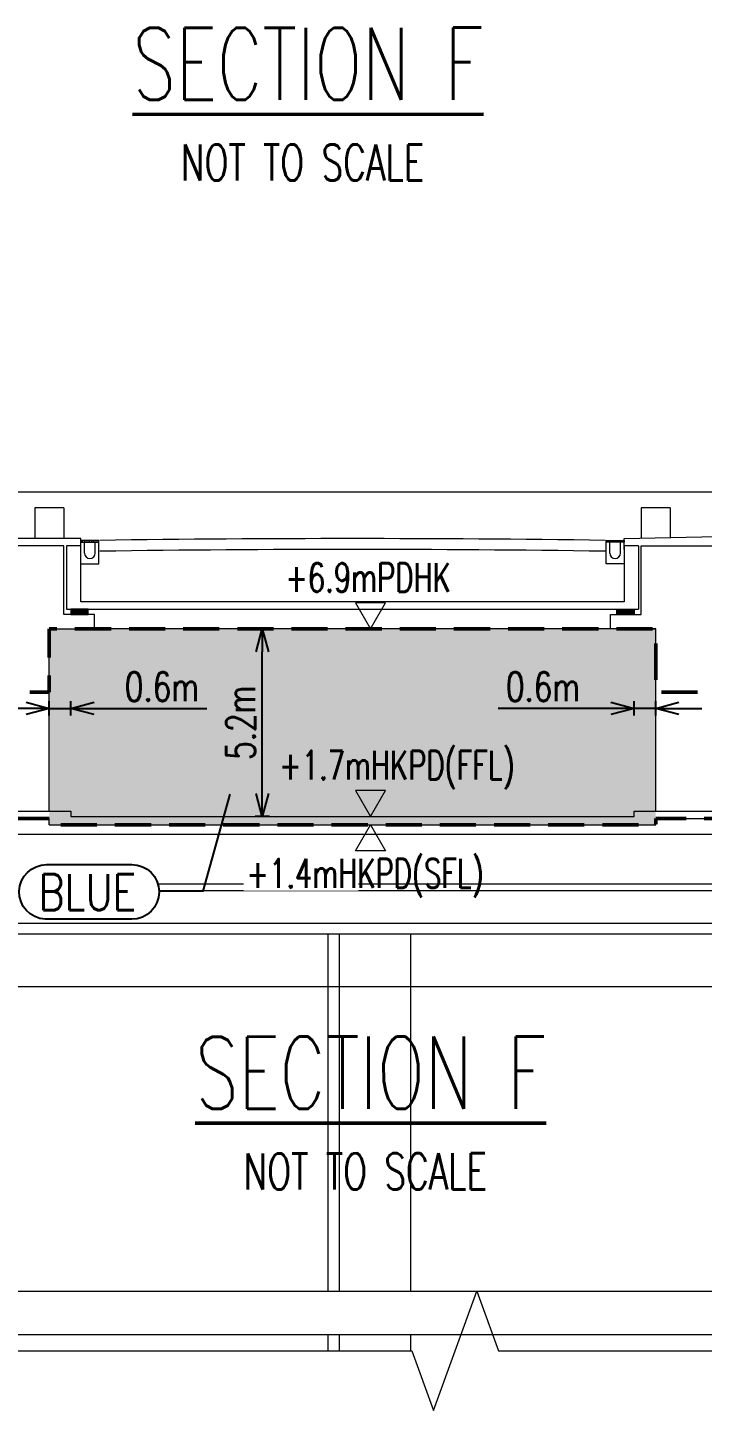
# Model space of a CAD drawing. Header units: millimetres. Extents: x 829698 to 839067, y 817400 to 823544.
# Drawn here: x 837930.6 to 838117.5, y 817931.8 to 818314.8 of the extents above; entities that cross this region are included whole.
import ezdxf
from ezdxf.enums import TextEntityAlignment as Align

# ---------------------------------------------------------------- set-up
doc = ezdxf.new("R2010")
doc.units = ezdxf.units.MM
doc.linetypes.add('DASHED2', pattern=[0.375, 0.25, -0.125])
for name, color, linetype, lineweight in [('01-feature', 8, 'Continuous', 13), ('01-occup', 7, 'DASHED2', 50), ('01-txt', 7, 'Continuous', 20), ('02-txt', 7, 'Continuous', 25)]:
    doc.layers.add(name, color=color, linetype=linetype, lineweight=lineweight)
doc.layers.add('01-hatch', color=7, linetype='Continuous', lineweight=0, true_color=0xa8def7)
doc.layers.add('viewport', color=2, linetype='Continuous', lineweight=20, plot=False)
doc.styles.add('ROMANS', font='romans.shx', dxfattribs={"width": 0.75})
doc.styles.get("Standard").update_dxf_attribs({"font": 'arial.ttf'})
doc.dimstyles.new('ISO-25', dxfattribs={"dimtxt": 2.5, "dimasz": 2.5, "dimexe": 1.25, "dimexo": 0.625, "dimtad": 1, "dimtxsty": 'Standard', "dimcen": 2.5, "dimadec": 0, "dimazin": 0, "dimtfac": 1, "dimtmove": 0, "dimatfit": 3, "dimfxl": 1, "dimarcsym": 0})

# ---------------------------------------------------------------- blocks, each defined once
blk = doc.blocks.new('_Open30')
at = {"color": 0, "linetype": 'ByBlock', "lineweight": -2}
for p, q in [((-1, 0.268), (0, 0)), ((0, 0), (-1, -0.268)), ((0, 0), (-1, 0))]:
    blk.add_line(p, q, dxfattribs=at)
blk = doc.blocks.new('*D65')
at = {"layer": '01-txt', "color": 0, "lineweight": -2, "transparency": 16777216}
for p, q in [((837997.65, 818148.29), (837993.65, 818148.29)), ((837995.65, 818102.69), (837995.65, 818141.89)), ((837997.65, 818096.29), (837993.65, 818096.29))]:
    blk.add_line(p, q, dxfattribs=at)
at = {"layer": 'Defpoints', "color": 0, "transparency": 16777216}
for p in [(837995.65, 818148.29), (838020.63, 818148.29), (838020.63, 818096.29)]:
    blk.add_point(p, dxfattribs=at)
at = {"layer": '01-txt', "color": 0, "lineweight": -2, "transparency": 16777216, "xscale": 6.4, "yscale": 6.4, "zscale": 6.4}
for p, rotation in [((837995.65, 818148.29), 90), ((837995.65, 818096.29), 270)]:
    blk.add_blockref('_Open30', p, dxfattribs=dict(at, rotation=rotation))
at = {"layer": '01-txt', "color": 0, "lineweight": 20, "transparency": 16777216, "insert": (837989.65, 818122.29), "char_height": 8, "attachment_point": 5, "rotation": 90, "style": 'ROMANS'}
blk.add_mtext('5.2m', dxfattribs=at)
blk = doc.blocks.new('*D68')
at = {"layer": '01-txt', "color": 0, "lineweight": -2, "transparency": 16777216}
for p, q in [((838098.63, 818124.27), (838098.63, 818128.27)), ((838104.63, 818124.27), (838104.63, 818128.27)), ((838092.23, 818126.27), (838060.98, 818126.27)), ((838104.63, 818126.27), (838098.63, 818126.27)), ((838111.03, 818126.27), (838117.43, 818126.27))]:
    blk.add_line(p, q, dxfattribs=at)
at = {"layer": 'Defpoints', "color": 0, "transparency": 16777216}
for p in [(838098.63, 818126.27), (838098.63, 818115.87), (838104.63, 818116.03)]:
    blk.add_point(p, dxfattribs=at)
at = {"layer": '01-txt', "color": 0, "lineweight": -2, "transparency": 16777216, "xscale": 6.4, "yscale": 6.4, "zscale": 6.4}
blk.add_blockref('_Open30', (838098.63, 818126.27), dxfattribs=at)
at = {"layer": '01-txt', "color": 0, "lineweight": -2, "transparency": 16777216, "xscale": 6.4, "yscale": 6.4, "zscale": 6.4, "rotation": 180}
blk.add_blockref('_Open30', (838104.63, 818126.27), dxfattribs=at)
at = {"layer": '01-txt', "color": 0, "lineweight": 20, "transparency": 16777216, "insert": (838073.4, 818132.27), "char_height": 8, "attachment_point": 5, "style": 'ROMANS'}
blk.add_mtext('0.6m', dxfattribs=at)
blk = doc.blocks.new('*D69')
at = {"layer": '01-txt', "color": 0, "lineweight": -2, "transparency": 16777216}
for p, q in [((837936.63, 818124.27), (837936.63, 818128.27)), ((837942.63, 818124.27), (837942.63, 818128.27)), ((837930.23, 818126.27), (837923.83, 818126.27)), ((837936.63, 818126.27), (837942.63, 818126.27)), ((837949.03, 818126.27), (837980.29, 818126.27))]:
    blk.add_line(p, q, dxfattribs=at)
at = {"layer": 'Defpoints', "color": 0, "transparency": 16777216}
for p in [(837936.63, 818126.27), (837936.63, 818113.24), (837942.63, 818113.42)]:
    blk.add_point(p, dxfattribs=at)
at = {"layer": '01-txt', "color": 0, "lineweight": -2, "transparency": 16777216, "xscale": 6.4, "yscale": 6.4, "zscale": 6.4}
blk.add_blockref('_Open30', (837936.63, 818126.27), dxfattribs=at)
at = {"layer": '01-txt', "color": 0, "lineweight": -2, "transparency": 16777216, "xscale": 6.4, "yscale": 6.4, "zscale": 6.4, "rotation": 180}
blk.add_blockref('_Open30', (837942.63, 818126.27), dxfattribs=at)
at = {"layer": '01-txt', "color": 0, "lineweight": 20, "transparency": 16777216, "insert": (837967.86, 818132.27), "char_height": 8, "attachment_point": 5, "style": 'ROMANS'}
blk.add_mtext('0.6m', dxfattribs=at)

msp = doc.modelspace()

# ---------------------------------------------------------------- hatches: boundary and pattern name
at = {"layer": '01-hatch'}
h = msp.add_hatch(color=256, dxfattribs=at)
h.dxf.hatch_style = 1
h.paths.add_polyline_path([(838104.633, 818148.289), (838092.133, 818148.289), (837949.133, 818148.289), (837936.633, 818148.289), (837936.633, 818093.989), (838104.633, 818093.989)])

# ---------------------------------------------------------------- linework, layer by layer
at = {"layer": '01-feature'}
for p, q in [((837940.633, 818181.789), (837932.633, 818181.789)), ((837932.633, 818181.789), (837932.633, 818173.289)), ((837940.633, 818181.789), (837940.633, 818173.289)), ((838108.631, 818181.789), (838100.631, 818181.789)), ((838100.631, 818181.789), (838100.631, 818173.394)), ((838108.631, 818181.789), (838108.631, 818173.571)), ((837945.383, 818173.289), (837900.133, 818173.289)), ((837945.383, 818171.789), (837945.383, 818173.289)), ((838095.883, 818173.289), (838141.133, 818174.289)), ((838095.883, 818172.789), (838095.883, 818173.289)), ((837945.383, 818170.789), (837945.383, 818172.789)), ((837945.883, 818172.289), (837945.883, 818172.789)), ((837946.383, 818172.289), (837946.383, 818172.789)), ((837946.383, 818169.289), (837946.383, 818172.289)), ((837946.883, 818172.289), (837946.883, 818172.789)), ((837947.383, 818172.289), (837947.383, 818172.789)), ((837947.883, 818172.289), (837947.883, 818172.789)), ((837948.383, 818172.289), (837948.383, 818172.789)), ((837948.883, 818172.289), (837948.883, 818172.789)), ((837949.383, 818172.289), (837949.383, 818172.789)), ((837949.383, 818169.289), (837949.383, 818172.289)), ((837949.883, 818172.289), (837949.883, 818172.789)), ((838091.383, 818172.289), (838091.383, 818172.789)), ((838091.883, 818172.289), (838091.883, 818172.789)), ((838091.883, 818169.289), (838091.883, 818172.289)), ((838092.383, 818172.289), (838092.383, 818172.789)), ((838092.883, 818172.289), (838092.883, 818172.789)), ((838093.383, 818172.289), (838093.383, 818172.789)), ((838093.883, 818172.289), (838093.883, 818172.789)), ((838094.383, 818172.289), (838094.383, 818172.789)), ((838094.883, 818172.289), (838094.883, 818172.789)), ((838094.883, 818169.289), (838094.883, 818172.289)), ((838095.383, 818172.289), (838095.383, 818172.789)), ((838095.883, 818170.289), (838095.883, 818172.289)), ((837936.633, 818148.289), (837940.633, 818148.289)), ((837936.633, 818097.789), (837936.633, 818148.289)), ((838092.133, 818148.289), (837949.133, 818148.289)), ((838100.633, 818148.289), (838104.633, 818148.289)), ((838104.633, 818097.789), (838104.633, 818148.289)), ((838098.633, 818097.789), (838144.633, 818097.789)), ((837864.633, 818095.789), (837936.633, 818095.789)), ((837936.633, 818093.989), (837936.633, 818095.789)), ((837936.633, 818093.989), (838104.633, 818093.989)), ((838104.633, 818095.789), (838842.133, 818095.789)), ((838104.633, 818093.989), (838104.633, 818095.789)), ((837716.884, 818091.439), (837960.133, 818091.439)), ((837960.133, 818091.439), (838074.55, 818091.439)), ((838074.55, 818091.439), (838230.633, 818091.439)), ((837966.705, 818077.689), (838104.633, 818077.689)), ((838086.022, 818077.689), (838230.633, 818077.689)), ((837967.048, 818075.789), (839059.049, 818075.789)), ((837716.884, 818066.789), (839059.049, 818066.789)), ((837716.884, 818063.789), (839067.075, 818063.789)), ((838013.85, 817964.789), (838013.85, 818063.789)), ((838017.069, 817964.789), (838017.069, 818063.789)), ((838036.808, 817964.789), (838036.808, 818063.789)), ((837716.884, 817964.789), (839059.049, 817964.789)), ((837716.884, 817952.789), (839059.049, 817952.789)), ((838013.85, 817948.285), (838013.85, 817952.789)), ((838017.069, 817948.285), (838017.069, 817952.789)), ((838036.808, 817948.285), (838036.808, 817952.789))]:
    msp.add_line(p, q, dxfattribs=at)
for points in [[(837936.633, 818148.289), (837940.633, 818148.289), (837949.133, 818148.289), (837949.133, 818152.289), (837940.633, 818152.289), (837940.633, 818153.789), (837940.633, 818171.289), (837920.133, 818171.289)], [(837941.383, 818171.289), (837941.383, 818153.789), (838099.883, 818153.789)], [(838099.883, 818171.289), (838095.883, 818171.289), (838095.883, 818155.789), (837945.383, 818155.789), (837945.383, 818171.289), (837941.383, 818171.289)], [(837945.383, 818166.289), (837950.383, 818166.289), (837950.383, 818172.789)], [(838095.883, 818166.289), (838090.883, 818166.289), (838090.883, 818172.789)], [(838104.633, 818148.289), (838100.633, 818148.289), (838092.133, 818148.289), (838092.133, 818152.289), (838100.633, 818152.289), (838100.633, 818153.789), (838100.633, 818171.289), (838121.133, 818171.289)], [(838099.883, 818171.289), (838099.883, 818153.789)], [(837942.633, 818153.414), (837947.383, 818153.414)], [(837942.633, 818153.039), (837947.383, 818153.039)], [(837942.633, 818152.664), (837947.383, 818152.664)], [(838098.633, 818153.414), (838093.883, 818153.414)], [(838098.633, 818153.039), (838093.883, 818153.039)], [(838098.633, 818152.664), (838093.883, 818152.664)], [(837896.633, 818097.789), (837942.633, 818097.789), (837942.633, 818096.289), (838098.633, 818096.289), (838098.633, 818097.789)], [(837399.599, 817948.285), (838037.09, 817948.285), (838043.09, 817931.8), (838055.09, 817964.77), (838061.09, 817948.285), (838815.609, 817948.285)]]:
    msp.add_lwpolyline(points, dxfattribs=at)
for points in [[(837950.383, 818172.789), (837945.383, 818172.789), (837945.383, 818172.289), (837950.383, 818172.289)], [(838090.883, 818172.789), (838095.883, 818172.789), (838095.883, 818172.289), (838090.883, 818172.289)], [(837942.633, 818152.289), (837947.383, 818152.289), (837947.383, 818153.789), (837942.633, 818153.789)], [(838098.633, 818152.289), (838093.883, 818152.289), (838093.883, 818153.789), (838098.633, 818153.789)]]:
    msp.add_lwpolyline(points, close=True, dxfattribs=at)
for centre, radius, start, end in [((838020.633, 813237.975), 4935.315, 89.187201, 90.812799), ((837947.883, 818169.289), 1.5, 180, 0), ((838020.633, 813237.975), 4932.315, 89.187201, 90.812799), ((838093.383, 818169.289), 1.5, 180, 0)]:
    msp.add_arc(centre, radius, start, end, dxfattribs=at)
at = {"layer": '01-occup', "ltscale": 40, "flags": 128}
msp.add_lwpolyline([(837896.633, 818095.789), (837936.633, 818095.789), (837936.633, 818093.989), (838104.633, 818093.989), (838104.633, 818095.789), (838144.633, 818095.789), (838144.633, 818130.789), (838104.633, 818130.789), (838104.633, 818148.289), (837936.633, 818148.289), (837936.633, 818130.789), (837896.633, 818130.789)], close=True, dxfattribs=at)
at = {"layer": '01-txt', "lineweight": 20}
for points in [[(838025.623, 818148.289), (838029.78, 818155.489), (838021.466, 818155.489)], [(838025.623, 818096.289), (838029.78, 818103.489), (838021.466, 818103.489)], [(838025.623, 818093.989), (838029.78, 818086.789), (838021.466, 818086.789)]]:
    msp.add_lwpolyline(points, close=True, dxfattribs=at)
at = {"layer": '01-txt', "lineweight": 25}
msp.add_lwpolyline([(837986.65, 818102.535), (837979.138, 818075.611), (837967.055, 818075.611)], dxfattribs=at)
msp.add_lwpolyline([(837935.479, 818067.838, -0.9734554), (837935.886, 818082.987), (837959.477, 818082.987, -1), (837959.477, 818067.827), (837935.886, 818067.827, -0.0134508), (837935.479, 818067.838, -0.0134508)], format="xyb", dxfattribs=at)

# ---------------------------------------------------------------- texts
at = {"layer": '01-txt', "lineweight": 20, "style": 'ROMANS', "width": 0.7}
for s, p in [('+6.9mPDHK', (838002.021, 818162.529)), ('+1.7mHKPD(FFL)', (838000.312, 818110.529))]:
    msp.add_text(s, height=8, dxfattribs=at).set_placement(p, align=Align.MIDDLE_LEFT)
at = {"layer": '01-txt', "lineweight": 25, "style": 'ROMANS', "width": 0.8}
msp.add_text('BLUE', height=10, dxfattribs=at).set_placement((837933.624, 818070.338))
at = {"layer": '02-txt', "lineweight": 50, "style": 'ROMANS', "width": 0.7}
for p in [(837959.695, 818294.807), (837977.063, 818015.312)]:
    msp.add_text('%%USECTION F', height=20, rotation=0.01858, dxfattribs=at).set_placement(p)
at = {"layer": '02-txt', "lineweight": 25, "style": 'ROMANS', "width": 0.7}
for p in [(837973.061, 818272.485), (837990.429, 817992.989)]:
    msp.add_text('NOT TO SCALE', height=10, rotation=0.01858, dxfattribs=at).set_placement(p)

# ---------------------------------------------------------------- dimensions: what is measured, and where the dimension line sits
at = {"layer": '01-txt', "lineweight": 20}
dim = msp.add_linear_dim(base=(837995.65, 818148.289), p1=(838020.633, 818096.289), p2=(838020.633, 818148.289), angle=90, text='5.2m', dimstyle='ISO-25', override={"dimtxt": 8, "dimasz": 6.4, "dimexe": 2, "dimexo": 2, "dimgap": 2, "dimlfac": -0.02, "dimtxsty": 'ROMANS', "dimblk1": 'Open30', "dimblk2": 'Open30', "dimsah": 1, "dimdle": 1, "dimfxl": 2, "dimfxlon": 1, "dimarcsym": 2}, dxfattribs=at)
dim.commit()
dim.dimension.update_dxf_attribs({"geometry": '*D65', "text_midpoint": (837989.65, 818122.289)})
dim = msp.add_linear_dim(base=(837936.633, 818126.271), p1=(837942.633, 818113.418), p2=(837936.633, 818113.238), text='0.6m', dimstyle='ISO-25', override={"dimtxt": 8, "dimasz": 6.4, "dimexe": 2, "dimexo": 2, "dimgap": 2, "dimlfac": -1, "dimtxsty": 'ROMANS', "dimblk1": 'Open30', "dimblk2": 'Open30', "dimsah": 1, "dimdle": 1, "dimfxl": 2, "dimfxlon": 1, "dimarcsym": 2}, dxfattribs=at)
dim.commit()
dim.dimension.update_dxf_attribs({"geometry": '*D69', "text_midpoint": (837967.861, 818126.271), "dimtype": 160})
dim = msp.add_linear_dim(base=(838098.633, 818126.271), p1=(838104.633, 818116.031), p2=(838098.633, 818115.868), text='0.6m', dimstyle='ISO-25', override={"dimtxt": 8, "dimasz": 6.4, "dimexe": 2, "dimexo": 2, "dimgap": 2, "dimlfac": 0.0002, "dimtxsty": 'ROMANS', "dimblk1": 'Open30', "dimblk2": 'Open30', "dimsah": 1, "dimdle": 1, "dimfxl": 2, "dimfxlon": 1, "dimarcsym": 2}, dxfattribs=at)
dim.commit()
dim.dimension.update_dxf_attribs({"geometry": '*D68', "text_midpoint": (838073.404, 818132.271)})

# ---------------------------------------------------------------- next in the draw order: texts
at = {"layer": '01-txt', "lineweight": 20, "insert": (837991.266, 818084.568), "char_height": 8, "attachment_point": 1, "style": 'ROMANS', "bg_fill": 3, "box_fill_scale": 1.1, "bg_fill_color": 256, "bg_fill_transparency": 0}
msp.add_mtext_dynamic_manual_height_columns('{\\W0.7;+1.4mHKPD(SFL)}', width=30.14192, gutter_width=12.5, heights=[0], dxfattribs=at)

# ---------------------------------------------------------------- next in the draw order: linework, layer by layer
at = {"layer": 'viewport', "ltscale": 4}
msp.add_lwpolyline([(837785.656, 818049.208), (838246.495, 818049.208), (838246.495, 818186.198), (837785.656, 818186.198)], close=True, dxfattribs=at)

doc.saveas('drawing.dxf')
